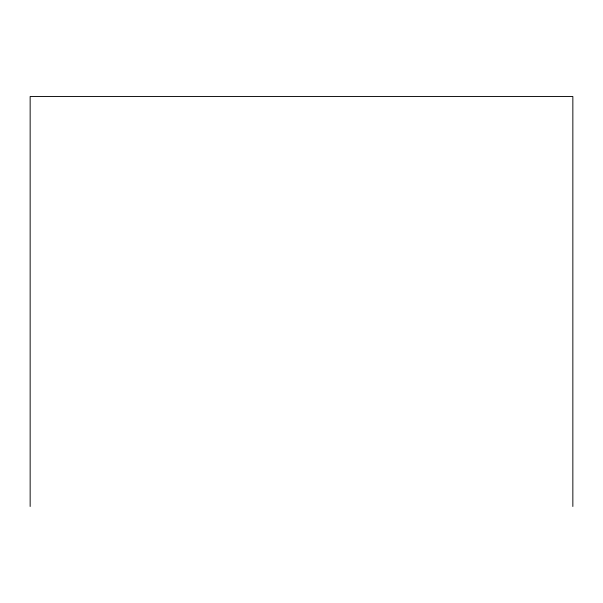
<?xml version="1.0" encoding="UTF-8"?>
<svg xmlns="http://www.w3.org/2000/svg" width="603" height="603" viewBox="0 0 603 603"><rect width="100%" height="100%" fill="white"/><g stroke="black" fill="none" stroke-linecap="round" stroke-linejoin="round"><path stroke-width="0.9" d="M572.85 506.497L572.85 96.503L30.15 96.503L30.15 506.497"/></g></svg>
